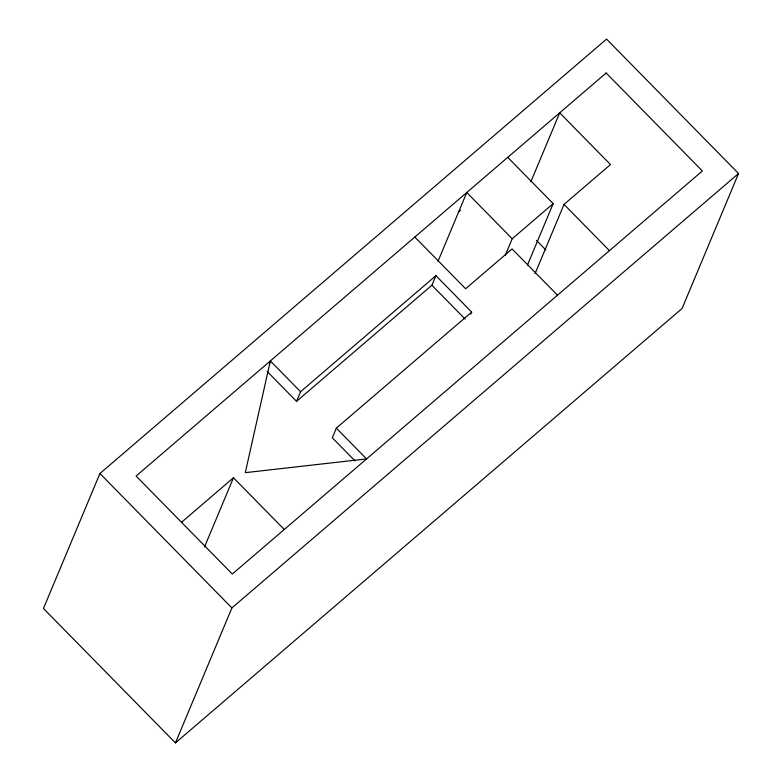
<?xml version="1.0" encoding="UTF-8"?>
<svg xmlns="http://www.w3.org/2000/svg" width="782" height="782" viewBox="0 0 782 782"><rect width="100%" height="100%" fill="white"/><g stroke="black" fill="none" stroke-linecap="round" stroke-linejoin="round"><path stroke-width="1.17" d="M300.571 391.714L270.347 360.932L245.294 472.66L366.562 458.917L336.338 428.135L471.683 312.086L435.916 275.665L300.571 391.714L296.534 401.352L267.151 371.43M99.92 473.511L43.46 608.484L175.442 742.9L682.08 308.489L738.54 173.516L606.558 39.1L99.92 473.511L231.902 607.927L175.442 742.9M269.448 363.073L270.347 360.932M204.513 546.98L233.466 477.763L284.257 529.492M336.338 428.135L332.301 437.783L354.969 460.862M437.979 261.364L466.776 192.499L512.2 238.764L505.201 255.509M296.534 401.352L431.908 285.244L435.916 275.665M470.793 314.217L471.683 312.086M530.89 181.698L559.697 112.833L610.488 164.552L564.027 204.395L535.074 273.602M527.488 265.03L553.177 203.633L507.753 157.368M458.711 211.785L460.539 210.221M181.522 522.308L233.466 477.763M512.2 238.764L553.177 203.633M231.902 607.927L738.54 173.516M564.027 204.395L609.452 250.651M536.491 240.436L545.807 249.917M557.507 295.195L512.083 248.93L465.622 288.763L414.831 237.034M431.908 285.244L465.124 319.066M606.148 73L136.097 476.043L232.313 574.037L702.363 170.984L606.148 73"/></g></svg>
